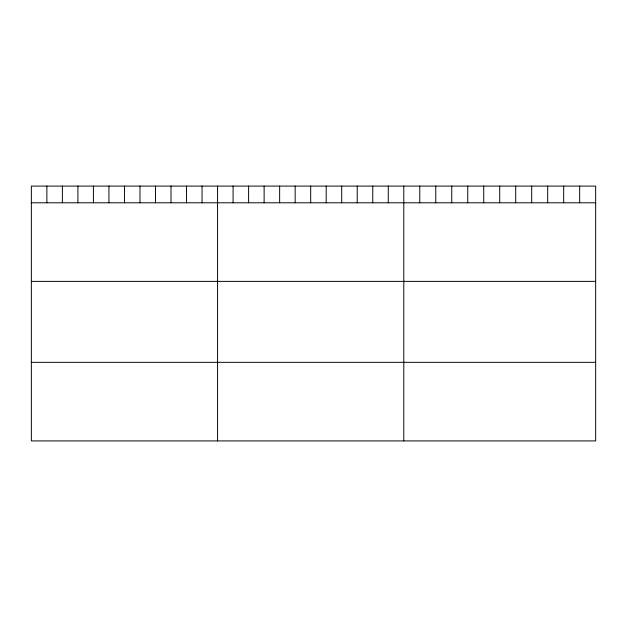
<?xml version="1.0" encoding="UTF-8"?>
<svg xmlns="http://www.w3.org/2000/svg" width="627" height="627" viewBox="0 0 627 627"><rect width="100%" height="100%" fill="white"/><g stroke="black" fill="none" stroke-linecap="round" stroke-linejoin="round"><path stroke-width="0.94" d="M595.65 202.787L595.65 440.914L31.35 440.914L31.35 186.086L595.65 186.086L595.65 202.787L31.35 202.787M31.35 281.374L595.65 281.374M31.35 362.335L595.65 362.335M579.661 186.086L579.661 202.787M563.673 186.086L563.673 202.787M547.684 186.086L547.684 202.787M531.696 186.086L531.696 202.787M515.707 186.086L515.707 202.787M499.719 186.086L499.719 202.787M483.731 186.086L483.731 202.787M467.742 186.086L467.742 202.787M451.753 186.086L451.753 202.787M435.765 186.086L435.765 202.787M419.776 186.086L419.776 202.787M403.788 186.086L403.788 440.914M388.27 186.086L388.27 202.787M372.751 186.086L372.751 202.787M357.233 186.086L357.233 202.787M341.715 186.086L341.715 202.787M326.197 186.086L326.197 202.787M310.678 186.086L310.678 202.787M295.16 186.086L295.16 202.787M279.642 186.086L279.642 202.787M264.124 186.086L264.124 202.787M248.605 186.086L248.605 202.787M233.087 186.086L233.087 202.787M217.569 186.086L217.569 440.914M202.051 186.086L202.051 202.787M186.532 186.086L186.532 202.787M171.014 186.086L171.014 202.787M155.496 186.086L155.496 202.787M139.978 186.086L139.978 202.787M124.46 186.086L124.46 202.787M108.941 186.086L108.941 202.787M93.423 186.086L93.423 202.787M77.905 186.086L77.905 202.787M62.386 186.086L62.386 202.787M46.868 186.086L46.868 202.787"/></g></svg>
